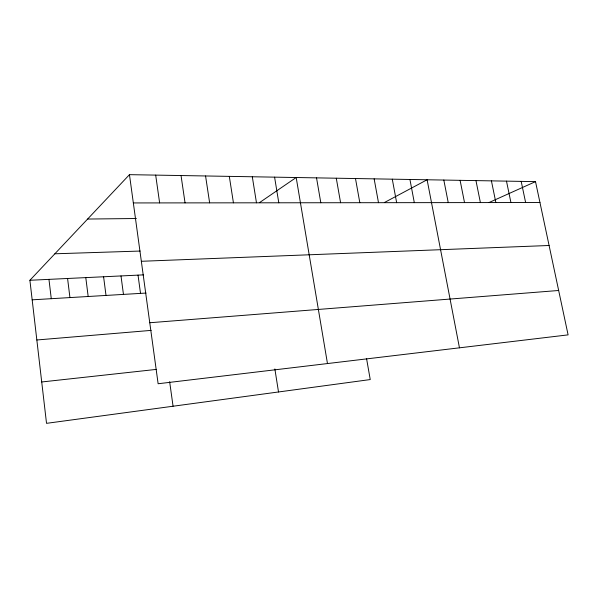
<?xml version="1.0" encoding="UTF-8"?>
<svg xmlns="http://www.w3.org/2000/svg" width="598" height="598" viewBox="0 0 598 598"><rect width="100%" height="100%" fill="white"/><g stroke="black" fill="none" stroke-linecap="round" stroke-linejoin="round"><path stroke-width="0.9" d="M366.537 358.449L370.237 379.566L46.524 423.339L29.9 280.275L129.46 174.661L535.509 181.628L568.1 334.873L158.126 383.744L129.46 174.661M259.435 202.67L296.189 177.516L327.472 363.554M384.365 202.558L427.107 179.766L459.458 347.827M489.201 202.46L535.509 181.628M41.718 381.973L156.257 369.407M36.837 339.985L151.197 330.38M149.762 322.748L558.659 290.486M32.172 299.83L146.076 293.057M29.9 280.275L143.587 274.863M141.337 261.289L549.091 245.494M54.859 253.791L140.119 251.055M87.614 219.047L136.404 218.509M133.332 202.939L539.957 202.528M521.179 181.381L525.627 202.543M506.484 181.127L510.931 202.558M491.421 180.865L495.862 202.573M475.963 180.603L480.396 202.587M460.101 180.334L464.526 202.61M443.821 180.05L448.238 202.625M409.929 179.467L414.317 202.655M392.281 179.168L396.653 202.677M374.139 178.854L378.497 202.692M355.481 178.54L359.817 202.707M336.285 178.211L340.591 202.729M316.529 177.868L320.805 202.752M274.587 177.15L278.795 202.789M252.304 176.769L256.475 202.812M274.863 368.951L278.511 391.974M229.311 176.373L233.429 202.834M205.563 175.969L209.636 202.857M181.037 175.543L185.051 202.886M155.682 175.109L159.629 202.909M169.645 381.703L173.061 406.229M138.026 275.132L140.515 293.386M120.998 275.94L123.457 294.403M103.589 276.769L106.01 295.442M85.791 277.614L88.175 296.503M67.581 278.481L69.936 297.587M48.954 279.371L51.271 298.694"/></g></svg>
